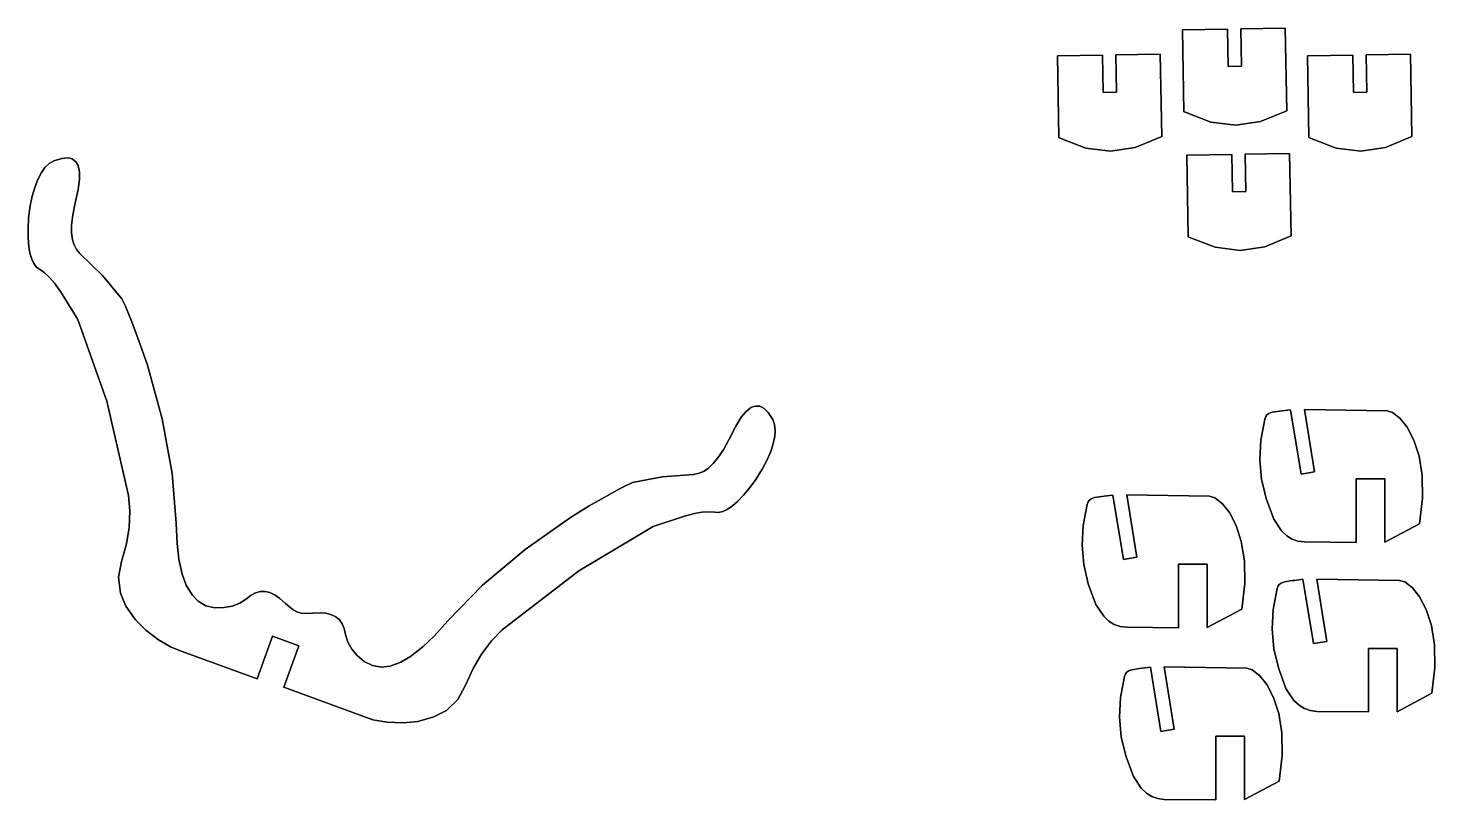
# Model space of a CAD drawing. Extents: x -1 to 600, y 1 to 926.
# Drawn here: x 9.9 to 310.6, y 761.1 to 926 of the extents above; entities that cross this region are included whole.
import ezdxf

# ---------------------------------------------------------------- set-up
doc = ezdxf.new("R2010")
doc.units = 0
doc.layers.add('EXPLORER_DEFAULT', color=253, linetype='CONTINUOUS')

# ---------------------------------------------------------------- blocks, each defined once
blk = doc.blocks.new('A_MODEL_SPACE')
at = {"layer": 'EXPLORER_DEFAULT'}
for p, q in [((266.286804, 925.79187), (256.65448, 925.623962)), ((256.65448, 925.623962), (266.286804, 925.79187)), ((256.65448, 925.623962), (256.933136, 908.158386)), ((256.933136, 908.158386), (256.65448, 925.623962)), ((266.426758, 917.812317), (266.286804, 925.79187)), ((266.286804, 925.79187), (266.426758, 917.812317)), ((278.617706, 926.006287), (269.138153, 925.841064)), ((269.138153, 925.841064), (278.617706, 926.006287)), ((269.138153, 925.841064), (269.278107, 917.862183)), ((269.278107, 917.862183), (269.138153, 925.841064)), ((278.952667, 908.361084), (278.617706, 926.006287)), ((278.617706, 926.006287), (278.952667, 908.361084)), ((239.537933, 920.257629), (229.905594, 920.089722)), ((229.905594, 920.089722), (239.537933, 920.257629)), ((239.677887, 912.278015), (239.537933, 920.257629)), ((239.537933, 920.257629), (239.677887, 912.278015)), ((251.868835, 920.472046), (242.389282, 920.306824)), ((242.389282, 920.306824), (251.868835, 920.472046)), ((242.389282, 920.306824), (242.529221, 912.327942)), ((242.529221, 912.327942), (242.389282, 920.306824)), ((252.203796, 902.826843), (251.868835, 920.472046)), ((251.868835, 920.472046), (252.203796, 902.826843)), ((293.035706, 920.257629), (283.403351, 920.089722)), ((283.403351, 920.089722), (293.035706, 920.257629)), ((293.175659, 912.278015), (293.035706, 920.257629)), ((293.035706, 920.257629), (293.175659, 912.278015)), ((305.366608, 920.472046), (295.887054, 920.306824)), ((295.887054, 920.306824), (305.366608, 920.472046)), ((295.887054, 920.306824), (296.027008, 912.327942)), ((296.027008, 912.327942), (295.887054, 920.306824)), ((305.701569, 902.826843), (305.366608, 920.472046)), ((305.366608, 920.472046), (305.701569, 902.826843)), ((229.905594, 920.089722), (230.18425, 902.624146)), ((230.18425, 902.624146), (229.905594, 920.089722)), ((269.278107, 917.862183), (266.426758, 917.812317)), ((266.426758, 917.812317), (269.278107, 917.862183)), ((283.403351, 920.089722), (283.682007, 902.624146)), ((283.682007, 902.624146), (283.403351, 920.089722)), ((242.529221, 912.327942), (239.677887, 912.278015)), ((239.677887, 912.278015), (242.529221, 912.327942)), ((296.027008, 912.327942), (293.175659, 912.278015)), ((293.175659, 912.278015), (296.027008, 912.327942)), ((273.310547, 906.045776), (278.952667, 908.361084)), ((278.952667, 908.361084), (273.310547, 906.045776)), ((256.933136, 908.158386), (257.053955, 908.127014)), ((257.053955, 908.127014), (256.933136, 908.158386)), ((257.053955, 908.127014), (262.716339, 905.934204)), ((262.716339, 905.934204), (257.053955, 908.127014)), ((262.716339, 905.934204), (268.020325, 905.287415)), ((268.020325, 905.287415), (262.716339, 905.934204)), ((268.020325, 905.287415), (273.310547, 906.045776)), ((273.310547, 906.045776), (268.020325, 905.287415)), ((230.18425, 902.624146), (230.305084, 902.592773)), ((230.305084, 902.592773), (230.18425, 902.624146)), ((230.305084, 902.592773), (235.967468, 900.399963)), ((235.967468, 900.399963), (230.305084, 902.592773)), ((246.561676, 900.511536), (252.203796, 902.826843)), ((252.203796, 902.826843), (246.561676, 900.511536)), ((283.682007, 902.624146), (283.802856, 902.592773)), ((283.802856, 902.592773), (283.682007, 902.624146)), ((283.802856, 902.592773), (289.46524, 900.399963)), ((289.46524, 900.399963), (283.802856, 902.592773)), ((300.059448, 900.511536), (305.701569, 902.826843)), ((305.701569, 902.826843), (300.059448, 900.511536)), ((235.967468, 900.399963), (241.271454, 899.753174)), ((241.271454, 899.753174), (235.967468, 900.399963)), ((241.271454, 899.753174), (246.561676, 900.511536)), ((246.561676, 900.511536), (241.271454, 899.753174)), ((279.5401, 899.257385), (270.060547, 899.092224)), ((270.060547, 899.092224), (279.5401, 899.257385)), ((279.875061, 881.612183), (279.5401, 899.257385)), ((279.5401, 899.257385), (279.875061, 881.612183)), ((289.46524, 900.399963), (294.769226, 899.753174)), ((294.769226, 899.753174), (289.46524, 900.399963)), ((294.769226, 899.753174), (300.059448, 900.511536)), ((300.059448, 900.511536), (294.769226, 899.753174)), ((13.45685, 896.21405), (12.697639, 895.16449)), ((12.697639, 895.16449), (13.45685, 896.21405)), ((14.387859, 897.098022), (13.45685, 896.21405)), ((13.45685, 896.21405), (14.387859, 897.098022)), ((15.336105, 897.66333), (14.387859, 897.098022)), ((14.387859, 897.098022), (15.336105, 897.66333)), ((17.082758, 898.184509), (15.336105, 897.66333)), ((15.336105, 897.66333), (17.082758, 898.184509)), ((18.245525, 898.283264), (17.082758, 898.184509)), ((17.082758, 898.184509), (18.245525, 898.283264)), ((18.82752, 898.20929), (18.245525, 898.283264)), ((18.245525, 898.283264), (18.82752, 898.20929)), ((19.298944, 898.056091), (18.82752, 898.20929)), ((18.82752, 898.20929), (19.298944, 898.056091)), ((20.084835, 897.470886), (19.298944, 898.056091)), ((19.298944, 898.056091), (20.084835, 897.470886)), ((20.561991, 896.634155), (20.084835, 897.470886)), ((20.084835, 897.470886), (20.561991, 896.634155)), ((20.854036, 895.226257), (20.561991, 896.634155)), ((20.561991, 896.634155), (20.854036, 895.226257)), ((267.209198, 899.042969), (257.576843, 898.875122)), ((257.576843, 898.875122), (267.209198, 899.042969)), ((257.576843, 898.875122), (257.855499, 881.409546)), ((257.855499, 881.409546), (257.576843, 898.875122)), ((267.349152, 891.063416), (267.209198, 899.042969)), ((267.209198, 899.042969), (267.349152, 891.063416)), ((270.060547, 899.092224), (270.20047, 891.113342)), ((270.20047, 891.113342), (270.060547, 899.092224)), ((11.934017, 893.695068), (11.341186, 892.141418)), ((11.341186, 892.141418), (11.934017, 893.695068)), ((12.697639, 895.16449), (11.934017, 893.695068)), ((11.934017, 893.695068), (12.697639, 895.16449)), ((20.553125, 891.549377), (20.852018, 893.75238)), ((20.852018, 893.75238), (20.553125, 891.549377)), ((20.852018, 893.75238), (20.854036, 895.226257)), ((20.854036, 895.226257), (20.852018, 893.75238)), ((11.341186, 892.141418), (10.767603, 890.106445)), ((10.767603, 890.106445), (11.341186, 892.141418)), ((19.820984, 888.329102), (20.553125, 891.549377)), ((20.553125, 891.549377), (19.820984, 888.329102)), ((270.20047, 891.113342), (267.349152, 891.063416)), ((267.349152, 891.063416), (270.20047, 891.113342)), ((10.339298, 888.032898), (9.95761, 885.448242)), ((9.95761, 885.448242), (10.339298, 888.032898)), ((10.767603, 890.106445), (10.339298, 888.032898)), ((10.339298, 888.032898), (10.767603, 890.106445)), ((19.420931, 886.096313), (19.820984, 888.329102)), ((19.820984, 888.329102), (19.420931, 886.096313)), ((9.95761, 885.448242), (9.871845, 883.063782)), ((9.871845, 883.063782), (9.95761, 885.448242)), ((19.172848, 883.848022), (19.420931, 886.096313)), ((19.420931, 886.096313), (19.172848, 883.848022)), ((9.871845, 883.063782), (9.896672, 881.189392)), ((9.896672, 881.189392), (9.871845, 883.063782)), ((9.896672, 881.189392), (10.040284, 879.322998)), ((10.040284, 879.322998), (9.896672, 881.189392)), ((19.153915, 882.284546), (19.172848, 883.848022)), ((19.172848, 883.848022), (19.153915, 882.284546)), ((19.337648, 880.801758), (19.153915, 882.284546)), ((19.153915, 882.284546), (19.337648, 880.801758)), ((257.855499, 881.409546), (257.976349, 881.378174)), ((257.976349, 881.378174), (257.855499, 881.409546)), ((257.976349, 881.378174), (263.638733, 879.185303)), ((263.638733, 879.185303), (257.976349, 881.378174)), ((274.232941, 879.296936), (279.875061, 881.612183)), ((279.875061, 881.612183), (274.232941, 879.296936)), ((10.040284, 879.322998), (10.263733, 877.948914)), ((10.263733, 877.948914), (10.040284, 879.322998)), ((19.683727, 879.682312), (19.337648, 880.801758)), ((19.337648, 880.801758), (19.683727, 879.682312)), ((20.1933, 878.746338), (19.683727, 879.682312)), ((19.683727, 879.682312), (20.1933, 878.746338)), ((20.936609, 877.844482), (20.1933, 878.746338)), ((20.1933, 878.746338), (20.936609, 877.844482)), ((263.638733, 879.185303), (268.942719, 878.538574)), ((268.942719, 878.538574), (263.638733, 879.185303)), ((268.942719, 878.538574), (274.232941, 879.296936)), ((274.232941, 879.296936), (268.942719, 878.538574)), ((10.263733, 877.948914), (10.641759, 876.61731)), ((10.641759, 876.61731), (10.263733, 877.948914)), ((10.641759, 876.61731), (11.058792, 875.726807)), ((11.058792, 875.726807), (10.641759, 876.61731)), ((11.058792, 875.726807), (11.652141, 874.966736)), ((11.652141, 874.966736), (11.058792, 875.726807)), ((25.772705, 873.177124), (20.936609, 877.844482)), ((20.936609, 877.844482), (25.772705, 873.177124)), ((11.652141, 874.966736), (12.28185, 874.52301)), ((12.28185, 874.52301), (11.652141, 874.966736)), ((12.28185, 874.52301), (13.243771, 873.857727)), ((13.243771, 873.857727), (12.28185, 874.52301)), ((13.243771, 873.857727), (14.429614, 872.743896)), ((14.429614, 872.743896), (13.243771, 873.857727)), ((14.429614, 872.743896), (15.493428, 871.502808)), ((15.493428, 871.502808), (14.429614, 872.743896)), ((29.882565, 868.185791), (25.772705, 873.177124)), ((25.772705, 873.177124), (29.882565, 868.185791)), ((15.493428, 871.502808), (16.762852, 869.755188)), ((16.762852, 869.755188), (15.493428, 871.502808)), ((16.762852, 869.755188), (20.528498, 863.760559)), ((20.528498, 863.760559), (16.762852, 869.755188)), ((30.053782, 867.90686), (29.882565, 868.185791)), ((29.882565, 868.185791), (30.053782, 867.90686)), ((30.66935, 866.576111), (30.053782, 867.90686)), ((30.053782, 867.90686), (30.66935, 866.576111)), ((31.252254, 865.200684), (30.66935, 866.576111)), ((30.66935, 866.576111), (31.252254, 865.200684)), ((20.528498, 863.760559), (26.714264, 846.345703)), ((26.714264, 846.345703), (20.528498, 863.760559)), ((32.044483, 863.229004), (31.252254, 865.200684)), ((31.252254, 865.200684), (32.044483, 863.229004)), ((33.846771, 858.429871), (32.044483, 863.229004)), ((32.044483, 863.229004), (33.846771, 858.429871)), ((35.354172, 853.995728), (33.846771, 858.429871)), ((33.846771, 858.429871), (35.354172, 853.995728)), ((38.521755, 842.532288), (35.354172, 853.995728)), ((35.354172, 853.995728), (38.521755, 842.532288)), ((26.714264, 846.345703), (31.325787, 826.188599)), ((31.325787, 826.188599), (26.714264, 846.345703)), ((165.293869, 845.268188), (164.393188, 844.926819)), ((164.393188, 844.926819), (165.293869, 845.268188)), ((166.272491, 845.219055), (165.293869, 845.268188)), ((165.293869, 845.268188), (166.272491, 845.219055)), ((166.733521, 845.036987), (166.272491, 845.219055)), ((166.272491, 845.219055), (166.733521, 845.036987)), ((167.229416, 844.72345), (166.733521, 845.036987)), ((166.733521, 845.036987), (167.229416, 844.72345)), ((40.660667, 830.847412), (38.521755, 842.532288)), ((38.521755, 842.532288), (40.660667, 830.847412)), ((162.334702, 842.889343), (161.162491, 841.000244)), ((161.162491, 841.000244), (162.334702, 842.889343)), ((163.271576, 844.0271), (162.334702, 842.889343)), ((162.334702, 842.889343), (163.271576, 844.0271)), ((164.393188, 844.926819), (163.271576, 844.0271)), ((163.271576, 844.0271), (164.393188, 844.926819)), ((168.063156, 843.906982), (167.229416, 844.72345)), ((167.229416, 844.72345), (168.063156, 843.906982)), ((169.078171, 842.393005), (168.063156, 843.906982)), ((168.063156, 843.906982), (169.078171, 842.393005)), ((169.449432, 841.353333), (169.078171, 842.393005)), ((169.078171, 842.393005), (169.449432, 841.353333)), ((274.251495, 842.46991), (273.400055, 838.001038)), ((273.400055, 838.001038), (274.251495, 842.46991)), ((274.474701, 843.041565), (274.251495, 842.46991)), ((274.251495, 842.46991), (274.474701, 843.041565)), ((274.701447, 843.362305), (274.474701, 843.041565)), ((274.474701, 843.041565), (274.701447, 843.362305)), ((275.10553, 843.661499), (274.701447, 843.362305)), ((274.701447, 843.362305), (275.10553, 843.661499)), ((275.843475, 843.93927), (275.10553, 843.661499)), ((275.10553, 843.661499), (275.843475, 843.93927)), ((277.428223, 844.187317), (275.843475, 843.93927)), ((275.843475, 843.93927), (277.428223, 844.187317)), ((277.920593, 844.230042), (277.428223, 844.187317)), ((277.428223, 844.187317), (277.920593, 844.230042)), ((279.768463, 844.457092), (277.920593, 844.230042)), ((277.920593, 844.230042), (279.768463, 844.457092)), ((282.002808, 830.719238), (279.768463, 844.457092)), ((279.768463, 844.457092), (282.002808, 830.719238)), ((300.406586, 844.239746), (282.727997, 844.519226)), ((282.727997, 844.519226), (300.406586, 844.239746)), ((282.727997, 844.519226), (284.880219, 831.196472)), ((284.880219, 831.196472), (282.727997, 844.519226)), ((301.521454, 843.925781), (300.406586, 844.239746)), ((300.406586, 844.239746), (301.521454, 843.925781)), ((303.176758, 842.636658), (301.521454, 843.925781)), ((301.521454, 843.925781), (303.176758, 842.636658)), ((304.665192, 840.745361), (303.176758, 842.636658)), ((303.176758, 842.636658), (304.665192, 840.745361)), ((161.162491, 841.000244), (159.676636, 838.050903)), ((159.676636, 838.050903), (161.162491, 841.000244)), ((169.604477, 840.078918), (169.449432, 841.353333)), ((169.449432, 841.353333), (169.604477, 840.078918)), ((169.521652, 838.786194), (169.604477, 840.078918)), ((169.604477, 840.078918), (169.521652, 838.786194)), ((306.087585, 838.009216), (304.665192, 840.745361)), ((304.665192, 840.745361), (306.087585, 838.009216)), ((158.563477, 836.074463), (157.323273, 834.182922)), ((157.323273, 834.182922), (158.563477, 836.074463)), ((159.676636, 838.050903), (158.563477, 836.074463)), ((158.563477, 836.074463), (159.676636, 838.050903)), ((168.642776, 835.591431), (169.174881, 837.166931)), ((169.174881, 837.166931), (168.642776, 835.591431)), ((169.174881, 837.166931), (169.521652, 838.786194)), ((169.521652, 838.786194), (169.174881, 837.166931)), ((273.400055, 838.001038), (273.172363, 833.806946)), ((273.172363, 833.806946), (273.400055, 838.001038)), ((307.209808, 834.567993), (306.087585, 838.009216)), ((306.087585, 838.009216), (307.209808, 834.567993)), ((157.323273, 834.182922), (156.342377, 832.96521)), ((156.342377, 832.96521), (157.323273, 834.182922)), ((166.799408, 831.785461), (167.789398, 833.657043)), ((167.789398, 833.657043), (166.799408, 831.785461)), ((167.789398, 833.657043), (168.642776, 835.591431)), ((168.642776, 835.591431), (167.789398, 833.657043)), ((273.172363, 833.806946), (273.542084, 829.627441)), ((273.542084, 829.627441), (273.172363, 833.806946)), ((307.879791, 830.463318), (307.209808, 834.567993)), ((307.209808, 834.567993), (307.879791, 830.463318)), ((41.530399, 820.232666), (40.660667, 830.847412)), ((40.660667, 830.847412), (41.530399, 820.232666)), ((145.439819, 830.156738), (139.092651, 828.924683)), ((139.092651, 828.924683), (145.439819, 830.156738)), ((152.140701, 830.676514), (145.439819, 830.156738)), ((145.439819, 830.156738), (152.140701, 830.676514)), ((153.288101, 830.898682), (152.140701, 830.676514)), ((152.140701, 830.676514), (153.288101, 830.898682)), ((154.276962, 831.295959), (153.288101, 830.898682)), ((153.288101, 830.898682), (154.276962, 831.295959)), ((155.256607, 831.938843), (154.276962, 831.295959)), ((154.276962, 831.295959), (155.256607, 831.938843)), ((156.342377, 832.96521), (155.256607, 831.938843)), ((155.256607, 831.938843), (156.342377, 832.96521)), ((165.448013, 829.549377), (166.799408, 831.785461)), ((166.799408, 831.785461), (165.448013, 829.549377)), ((284.880219, 831.196472), (282.002808, 830.719238)), ((282.002808, 830.719238), (284.880219, 831.196472)), ((307.962097, 825.611572), (307.879791, 830.463318)), ((307.879791, 830.463318), (307.962097, 825.611572)), ((136.135834, 827.494995), (134.269562, 826.479065)), ((134.269562, 826.479065), (136.135834, 827.494995)), ((137.461075, 828.184448), (136.135834, 827.494995)), ((136.135834, 827.494995), (137.461075, 828.184448)), ((138.783035, 828.818665), (137.461075, 828.184448)), ((137.461075, 828.184448), (138.783035, 828.818665)), ((139.092651, 828.924683), (138.783035, 828.818665)), ((138.783035, 828.818665), (139.092651, 828.924683)), ((162.783356, 826.226562), (163.995956, 827.656067)), ((163.995956, 827.656067), (162.783356, 826.226562)), ((163.995956, 827.656067), (165.448013, 829.549377)), ((165.448013, 829.549377), (163.995956, 827.656067)), ((273.542084, 829.627441), (274.512878, 825.553894)), ((274.512878, 825.553894), (273.542084, 829.627441)), ((293.781677, 816.130127), (293.774414, 829.710327)), ((293.774414, 829.710327), (293.781677, 816.130127)), ((293.774414, 829.710327), (299.927002, 829.699463)), ((299.927002, 829.699463), (293.774414, 829.710327)), ((299.927002, 829.699463), (299.921844, 816.173401)), ((299.921844, 816.173401), (299.927002, 829.699463)), ((31.325787, 826.188599), (31.621058, 822.875427)), ((31.621058, 822.875427), (31.325787, 826.188599)), ((134.269562, 826.479065), (129.824142, 823.925964)), ((129.824142, 823.925964), (134.269562, 826.479065)), ((160.437073, 823.961548), (161.484283, 824.878845)), ((161.484283, 824.878845), (160.437073, 823.961548)), ((161.484283, 824.878845), (162.783356, 826.226562)), ((162.783356, 826.226562), (161.484283, 824.878845)), ((236.253891, 824.231018), (235.402466, 819.762207)), ((235.402466, 819.762207), (236.253891, 824.231018)), ((236.477112, 824.802734), (236.253891, 824.231018)), ((236.253891, 824.231018), (236.477112, 824.802734)), ((236.703857, 825.123413), (236.477112, 824.802734)), ((236.477112, 824.802734), (236.703857, 825.123413)), ((237.107925, 825.422668), (236.703857, 825.123413)), ((236.703857, 825.123413), (237.107925, 825.422668)), ((237.845886, 825.700439), (237.107925, 825.422668)), ((237.107925, 825.422668), (237.845886, 825.700439)), ((239.430634, 825.948486), (237.845886, 825.700439)), ((237.845886, 825.700439), (239.430634, 825.948486)), ((239.923004, 825.991211), (239.430634, 825.948486)), ((239.430634, 825.948486), (239.923004, 825.991211)), ((241.770874, 826.218262), (239.923004, 825.991211)), ((239.923004, 825.991211), (241.770874, 826.218262)), ((244.005219, 812.480408), (241.770874, 826.218262)), ((241.770874, 826.218262), (244.005219, 812.480408)), ((262.408997, 826.000854), (244.730392, 826.280334)), ((244.730392, 826.280334), (262.408997, 826.000854)), ((244.730392, 826.280334), (246.882614, 812.957642)), ((246.882614, 812.957642), (244.730392, 826.280334)), ((263.523865, 825.68689), (262.408997, 826.000854)), ((262.408997, 826.000854), (263.523865, 825.68689)), ((265.179138, 824.397766), (263.523865, 825.68689)), ((263.523865, 825.68689), (265.179138, 824.397766)), ((266.667603, 822.506531), (265.179138, 824.397766)), ((265.179138, 824.397766), (266.667603, 822.506531)), ((274.512878, 825.553894), (276.137451, 821.138306)), ((276.137451, 821.138306), (274.512878, 825.553894)), ((307.294098, 820.104736), (307.962097, 825.611572)), ((307.962097, 825.611572), (307.294098, 820.104736)), ((31.621058, 822.875427), (31.475641, 819.34668)), ((31.475641, 819.34668), (31.621058, 822.875427)), ((125.838501, 821.466553), (116.097092, 814.643921)), ((116.097092, 814.643921), (125.838501, 821.466553)), ((129.824142, 823.925964), (125.838501, 821.466553)), ((125.838501, 821.466553), (129.824142, 823.925964)), ((143.487991, 819.55658), (150.208557, 821.781433)), ((150.208557, 821.781433), (143.487991, 819.55658)), ((150.208557, 821.781433), (152.300125, 822.32074)), ((152.300125, 822.32074), (150.208557, 821.781433)), ((152.300125, 822.32074), (153.910675, 822.600403)), ((153.910675, 822.600403), (152.300125, 822.32074)), ((153.910675, 822.600403), (155.534271, 822.704285)), ((155.534271, 822.704285), (153.910675, 822.600403)), ((155.534271, 822.704285), (156.6996, 822.604797)), ((156.6996, 822.604797), (155.534271, 822.704285)), ((156.6996, 822.604797), (157.467697, 822.546021)), ((157.467697, 822.546021), (156.6996, 822.604797)), ((157.467697, 822.546021), (158.409149, 822.754272)), ((158.409149, 822.754272), (157.467697, 822.546021)), ((158.409149, 822.754272), (159.297729, 823.175415)), ((159.297729, 823.175415), (158.409149, 822.754272)), ((159.297729, 823.175415), (160.437073, 823.961548)), ((160.437073, 823.961548), (159.297729, 823.175415)), ((268.089996, 819.770386), (266.667603, 822.506531)), ((266.667603, 822.506531), (268.089996, 819.770386)), ((276.137451, 821.138306), (277.809204, 818.603271)), ((277.809204, 818.603271), (276.137451, 821.138306)), ((31.475641, 819.34668), (30.905127, 815.855713)), ((30.905127, 815.855713), (31.475641, 819.34668)), ((41.717705, 815.902649), (41.530399, 820.232666)), ((41.530399, 820.232666), (41.717705, 815.902649)), ((127.629906, 810.066467), (143.487991, 819.55658)), ((143.487991, 819.55658), (127.629906, 810.066467)), ((235.402466, 819.762207), (235.174759, 815.568115)), ((235.174759, 815.568115), (235.402466, 819.762207)), ((269.212219, 816.329163), (268.089996, 819.770386)), ((268.089996, 819.770386), (269.212219, 816.329163)), ((277.809204, 818.603271), (278.925049, 817.555176)), ((278.925049, 817.555176), (277.809204, 818.603271)), ((299.921844, 816.173401), (307.294098, 820.104736)), ((307.294098, 820.104736), (299.921844, 816.173401)), ((30.905127, 815.855713), (29.846243, 812.050537)), ((29.846243, 812.050537), (30.905127, 815.855713)), ((42.112537, 812.590698), (41.717705, 815.902649)), ((41.717705, 815.902649), (42.112537, 812.590698)), ((235.174759, 815.568115), (235.544495, 811.388611)), ((235.544495, 811.388611), (235.174759, 815.568115)), ((269.882202, 812.224487), (269.212219, 816.329163)), ((269.212219, 816.329163), (269.882202, 812.224487)), ((278.925049, 817.555176), (280.068604, 816.847534)), ((280.068604, 816.847534), (278.925049, 817.555176)), ((280.068604, 816.847534), (281.335052, 816.40509)), ((281.335052, 816.40509), (280.068604, 816.847534)), ((281.335052, 816.40509), (282.735504, 816.23822)), ((282.735504, 816.23822), (281.335052, 816.40509)), ((282.735504, 816.23822), (293.781677, 816.130127)), ((293.781677, 816.130127), (282.735504, 816.23822)), ((29.846243, 812.050537), (29.194498, 808.680359)), ((29.194498, 808.680359), (29.846243, 812.050537)), ((42.831005, 809.346008), (42.112537, 812.590698)), ((42.112537, 812.590698), (42.831005, 809.346008)), ((116.097092, 814.643921), (107.007851, 806.995544)), ((107.007851, 806.995544), (116.097092, 814.643921)), ((246.882614, 812.957642), (244.005219, 812.480408)), ((244.005219, 812.480408), (246.882614, 812.957642)), ((269.964508, 807.372742), (269.882202, 812.224487)), ((269.882202, 812.224487), (269.964508, 807.372742)), ((43.677742, 807.03363), (42.831005, 809.346008)), ((42.831005, 809.346008), (43.677742, 807.03363)), ((111.239677, 797.459534), (127.629906, 810.066467)), ((127.629906, 810.066467), (111.239677, 797.459534)), ((235.544495, 811.388611), (236.515274, 807.315063)), ((236.515274, 807.315063), (235.544495, 811.388611)), ((255.784088, 797.891296), (255.77681, 811.471436)), ((255.77681, 811.471436), (255.784088, 797.891296)), ((255.77681, 811.471436), (261.929382, 811.460632)), ((261.929382, 811.460632), (255.77681, 811.471436)), ((261.929382, 811.460632), (261.924255, 797.93457)), ((261.924255, 797.93457), (261.929382, 811.460632)), ((29.194498, 808.680359), (29.592802, 805.311279)), ((29.592802, 805.311279), (29.194498, 808.680359)), ((44.908695, 804.934265), (43.677742, 807.03363)), ((43.677742, 807.03363), (44.908695, 804.934265)), ((107.007851, 806.995544), (99.578659, 799.364258)), ((99.578659, 799.364258), (107.007851, 806.995544)), ((236.515274, 807.315063), (238.139862, 802.899475)), ((238.139862, 802.899475), (236.515274, 807.315063)), ((269.296478, 801.865906), (269.964508, 807.372742)), ((269.964508, 807.372742), (269.296478, 801.865906)), ((276.886078, 806.265503), (276.034668, 801.796692)), ((276.034668, 801.796692), (276.886078, 806.265503)), ((277.109314, 806.837219), (276.886078, 806.265503)), ((276.886078, 806.265503), (277.109314, 806.837219)), ((277.336029, 807.157898), (277.109314, 806.837219)), ((277.109314, 806.837219), (277.336029, 807.157898)), ((277.740112, 807.457153), (277.336029, 807.157898)), ((277.336029, 807.157898), (277.740112, 807.457153)), ((278.478058, 807.734924), (277.740112, 807.457153)), ((277.740112, 807.457153), (278.478058, 807.734924)), ((280.062805, 807.982971), (278.478058, 807.734924)), ((278.478058, 807.734924), (280.062805, 807.982971)), ((280.555176, 808.025696), (280.062805, 807.982971)), ((280.062805, 807.982971), (280.555176, 808.025696)), ((282.403046, 808.252747), (280.555176, 808.025696)), ((280.555176, 808.025696), (282.403046, 808.252747)), ((284.63739, 794.514893), (282.403046, 808.252747)), ((282.403046, 808.252747), (284.63739, 794.514893)), ((303.041168, 808.035339), (285.362579, 808.314819)), ((285.362579, 808.314819), (303.041168, 808.035339)), ((285.362579, 808.314819), (287.514801, 794.992126)), ((287.514801, 794.992126), (285.362579, 808.314819)), ((304.156036, 807.721375), (303.041168, 808.035339)), ((303.041168, 808.035339), (304.156036, 807.721375)), ((305.81134, 806.432251), (304.156036, 807.721375)), ((304.156036, 807.721375), (305.81134, 806.432251)), ((307.299774, 804.541016), (305.81134, 806.432251)), ((305.81134, 806.432251), (307.299774, 804.541016)), ((29.592802, 805.311279), (30.741894, 802.532837)), ((30.741894, 802.532837), (29.592802, 805.311279)), ((46.226017, 803.561523), (44.908695, 804.934265)), ((44.908695, 804.934265), (46.226017, 803.561523)), ((47.854877, 802.619629), (46.226017, 803.561523)), ((46.226017, 803.561523), (47.854877, 802.619629)), ((55.117371, 803.14624), (53.500561, 802.515991)), ((53.500561, 802.515991), (55.117371, 803.14624)), ((56.545898, 804.067993), (55.117371, 803.14624)), ((55.117371, 803.14624), (56.545898, 804.067993)), ((57.568169, 804.894592), (56.545898, 804.067993)), ((56.545898, 804.067993), (57.568169, 804.894592)), ((58.506626, 805.391907), (57.568169, 804.894592)), ((57.568169, 804.894592), (58.506626, 805.391907)), ((59.525028, 805.660706), (58.506626, 805.391907)), ((58.506626, 805.391907), (59.525028, 805.660706)), ((60.549545, 805.670288), (59.525028, 805.660706)), ((59.525028, 805.660706), (60.549545, 805.670288)), ((61.552773, 805.433716), (60.549545, 805.670288)), ((60.549545, 805.670288), (61.552773, 805.433716)), ((62.674664, 804.903137), (61.552773, 805.433716)), ((61.552773, 805.433716), (62.674664, 804.903137)), ((63.698776, 804.183838), (62.674664, 804.903137)), ((62.674664, 804.903137), (63.698776, 804.183838)), ((64.881973, 803.090515), (63.698776, 804.183838)), ((63.698776, 804.183838), (64.881973, 803.090515)), ((66.496117, 801.707336), (64.881973, 803.090515)), ((64.881973, 803.090515), (66.496117, 801.707336)), ((308.722168, 801.804871), (307.299774, 804.541016)), ((307.299774, 804.541016), (308.722168, 801.804871)), ((30.741894, 802.532837), (32.800663, 799.594727)), ((32.800663, 799.594727), (30.741894, 802.532837)), ((49.757359, 802.174377), (47.854877, 802.619629)), ((47.854877, 802.619629), (49.757359, 802.174377)), ((51.786869, 802.201477), (49.757359, 802.174377)), ((49.757359, 802.174377), (51.786869, 802.201477)), ((53.500561, 802.515991), (51.786869, 802.201477)), ((51.786869, 802.201477), (53.500561, 802.515991)), ((67.427406, 801.206604), (66.496117, 801.707336)), ((66.496117, 801.707336), (67.427406, 801.206604)), ((68.49102, 800.985962), (67.427406, 801.206604)), ((67.427406, 801.206604), (68.49102, 800.985962)), ((70.657608, 801.01416), (68.49102, 800.985962)), ((68.49102, 800.985962), (70.657608, 801.01416)), ((72.266121, 801.103882), (70.657608, 801.01416)), ((70.657608, 801.01416), (72.266121, 801.103882)), ((73.513802, 801.00647), (72.266121, 801.103882)), ((72.266121, 801.103882), (73.513802, 801.00647)), ((74.716705, 800.701233), (73.513802, 801.00647)), ((73.513802, 801.00647), (74.716705, 800.701233)), ((75.640923, 800.244934), (74.716705, 800.701233)), ((74.716705, 800.701233), (75.640923, 800.244934)), ((76.424828, 799.585205), (75.640923, 800.244934)), ((75.640923, 800.244934), (76.424828, 799.585205)), ((238.139862, 802.899475), (239.8116, 800.364441)), ((239.8116, 800.364441), (238.139862, 802.899475)), ((239.8116, 800.364441), (240.927429, 799.316284)), ((240.927429, 799.316284), (239.8116, 800.364441)), ((261.924255, 797.93457), (269.296478, 801.865906)), ((269.296478, 801.865906), (261.924255, 797.93457)), ((276.034668, 801.796692), (275.806946, 797.6026)), ((275.806946, 797.6026), (276.034668, 801.796692)), ((309.844421, 798.363647), (308.722168, 801.804871)), ((308.722168, 801.804871), (309.844421, 798.363647)), ((32.800663, 799.594727), (35.018974, 797.370605)), ((35.018974, 797.370605), (32.800663, 799.594727)), ((35.018974, 797.370605), (37.761208, 795.299377)), ((37.761208, 795.299377), (35.018974, 797.370605)), ((77.038971, 798.729492), (76.424828, 799.585205)), ((76.424828, 799.585205), (77.038971, 798.729492)), ((77.445984, 797.748474), (77.038971, 798.729492)), ((77.038971, 798.729492), (77.445984, 797.748474)), ((77.707954, 796.460205), (77.445984, 797.748474)), ((77.445984, 797.748474), (77.707954, 796.460205)), ((99.578659, 799.364258), (96.677277, 796.144653)), ((96.677277, 796.144653), (99.578659, 799.364258)), ((108.902458, 795.092712), (111.239677, 797.459534)), ((111.239677, 797.459534), (108.902458, 795.092712)), ((240.927429, 799.316284), (242.071014, 798.608704)), ((242.071014, 798.608704), (240.927429, 799.316284)), ((242.071014, 798.608704), (243.337448, 798.16626)), ((243.337448, 798.16626), (242.071014, 798.608704)), ((243.337448, 798.16626), (244.7379, 797.99939)), ((244.7379, 797.99939), (243.337448, 798.16626)), ((244.7379, 797.99939), (255.784088, 797.891296)), ((255.784088, 797.891296), (244.7379, 797.99939)), ((275.806946, 797.6026), (276.176697, 793.423096)), ((276.176697, 793.423096), (275.806946, 797.6026)), ((310.514374, 794.258972), (309.844421, 798.363647)), ((309.844421, 798.363647), (310.514374, 794.258972)), ((37.761208, 795.299377), (40.438213, 793.767578)), ((40.438213, 793.767578), (37.761208, 795.299377)), ((58.798111, 787.002563), (62.112061, 796.103394)), ((62.112061, 796.103394), (58.798111, 787.002563)), ((62.112061, 796.103394), (67.750885, 794.0755)), ((67.750885, 794.0755), (62.112061, 796.103394)), ((67.750885, 794.0755), (64.520859, 785.205261)), ((64.520859, 785.205261), (67.750885, 794.0755)), ((78.222588, 794.839905), (77.707954, 796.460205)), ((77.707954, 796.460205), (78.222588, 794.839905)), ((79.068047, 793.324463), (78.222588, 794.839905)), ((78.222588, 794.839905), (79.068047, 793.324463)), ((96.677277, 796.144653), (94.264053, 793.842224)), ((94.264053, 793.842224), (96.677277, 796.144653)), ((106.767807, 792.279114), (108.902458, 795.092712)), ((108.902458, 795.092712), (106.767807, 792.279114)), ((287.514801, 794.992126), (284.63739, 794.514893)), ((284.63739, 794.514893), (287.514801, 794.992126)), ((310.59668, 789.407227), (310.514374, 794.258972)), ((310.514374, 794.258972), (310.59668, 789.407227)), ((40.438213, 793.767578), (42.765816, 792.823853)), ((42.765816, 792.823853), (40.438213, 793.767578)), ((42.765816, 792.823853), (58.798111, 787.002563)), ((58.798111, 787.002563), (42.765816, 792.823853)), ((80.189209, 791.990784), (79.068047, 793.324463)), ((79.068047, 793.324463), (80.189209, 791.990784)), ((81.736916, 790.677673), (80.189209, 791.990784)), ((80.189209, 791.990784), (81.736916, 790.677673)), ((91.644112, 791.797668), (89.51889, 790.553772)), ((89.51889, 790.553772), (91.644112, 791.797668)), ((94.264053, 793.842224), (91.644112, 791.797668)), ((91.644112, 791.797668), (94.264053, 793.842224)), ((104.984985, 789.223999), (106.767807, 792.279114)), ((106.767807, 792.279114), (104.984985, 789.223999)), ((276.176697, 793.423096), (277.147461, 789.349548)), ((277.147461, 789.349548), (276.176697, 793.423096)), ((296.41626, 779.925781), (296.408997, 793.50592)), ((296.408997, 793.50592), (296.41626, 779.925781)), ((296.408997, 793.50592), (302.561584, 793.495117)), ((302.561584, 793.495117), (296.408997, 793.50592)), ((302.561584, 793.495117), (302.556427, 779.968994)), ((302.556427, 779.968994), (302.561584, 793.495117)), ((83.487411, 789.809692), (81.736916, 790.677673)), ((81.736916, 790.677673), (83.487411, 789.809692)), ((85.343178, 789.498901), (83.487411, 789.809692)), ((83.487411, 789.809692), (85.343178, 789.498901)), ((87.232979, 789.718628), (85.343178, 789.498901)), ((85.343178, 789.498901), (87.232979, 789.718628)), ((89.51889, 790.553772), (87.232979, 789.718628)), ((87.232979, 789.718628), (89.51889, 790.553772)), ((103.378677, 785.615601), (104.984985, 789.223999)), ((104.984985, 789.223999), (103.378677, 785.615601)), ((244.481857, 788.051697), (244.258636, 787.480042)), ((244.258636, 787.480042), (244.481857, 788.051697)), ((244.708588, 788.372437), (244.481857, 788.051697)), ((244.481857, 788.051697), (244.708588, 788.372437)), ((245.112671, 788.671631), (244.708588, 788.372437)), ((244.708588, 788.372437), (245.112671, 788.671631)), ((245.850632, 788.949402), (245.112671, 788.671631)), ((245.112671, 788.671631), (245.850632, 788.949402)), ((247.435379, 789.197449), (245.850632, 788.949402)), ((245.850632, 788.949402), (247.435379, 789.197449)), ((247.927734, 789.240173), (247.435379, 789.197449)), ((247.435379, 789.197449), (247.927734, 789.240173)), ((249.77562, 789.467224), (247.927734, 789.240173)), ((247.927734, 789.240173), (249.77562, 789.467224)), ((252.009964, 775.72937), (249.77562, 789.467224)), ((249.77562, 789.467224), (252.009964, 775.72937)), ((270.413727, 789.249878), (252.735138, 789.529358)), ((252.735138, 789.529358), (270.413727, 789.249878)), ((252.735138, 789.529358), (254.88736, 776.206604)), ((254.88736, 776.206604), (252.735138, 789.529358)), ((271.528595, 788.935913), (270.413727, 789.249878)), ((270.413727, 789.249878), (271.528595, 788.935913)), ((273.183899, 787.64679), (271.528595, 788.935913)), ((271.528595, 788.935913), (273.183899, 787.64679)), ((277.147461, 789.349548), (278.772034, 784.93396)), ((278.772034, 784.93396), (277.147461, 789.349548)), ((309.92868, 783.900391), (310.59668, 789.407227)), ((310.59668, 789.407227), (309.92868, 783.900391)), ((64.520859, 785.205261), (83.570229, 778.261597)), ((83.570229, 778.261597), (64.520859, 785.205261)), ((101.735405, 782.601868), (103.378677, 785.615601)), ((103.378677, 785.615601), (101.735405, 782.601868)), ((244.258636, 787.480042), (243.407211, 783.011169)), ((243.407211, 783.011169), (244.258636, 787.480042)), ((274.672333, 785.755554), (273.183899, 787.64679)), ((273.183899, 787.64679), (274.672333, 785.755554)), ((276.094727, 783.019348), (274.672333, 785.755554)), ((274.672333, 785.755554), (276.094727, 783.019348)), ((278.772034, 784.93396), (280.443787, 782.398926)), ((280.443787, 782.398926), (278.772034, 784.93396)), ((99.28315, 780.257568), (101.735405, 782.601868)), ((101.735405, 782.601868), (99.28315, 780.257568)), ((243.407211, 783.011169), (243.179504, 778.817139)), ((243.179504, 778.817139), (243.407211, 783.011169)), ((277.21698, 779.578125), (276.094727, 783.019348)), ((276.094727, 783.019348), (277.21698, 779.578125)), ((280.443787, 782.398926), (281.559631, 781.350769)), ((281.559631, 781.350769), (280.443787, 782.398926)), ((302.556427, 779.968994), (309.92868, 783.900391)), ((309.92868, 783.900391), (302.556427, 779.968994)), ((96.628021, 778.846741), (99.28315, 780.257568)), ((99.28315, 780.257568), (96.628021, 778.846741)), ((277.886963, 775.47345), (277.21698, 779.578125)), ((277.21698, 779.578125), (277.886963, 775.47345)), ((281.559631, 781.350769), (282.703186, 780.643188)), ((282.703186, 780.643188), (281.559631, 781.350769)), ((282.703186, 780.643188), (283.969635, 780.200745)), ((283.969635, 780.200745), (282.703186, 780.643188)), ((283.969635, 780.200745), (285.370087, 780.033813)), ((285.370087, 780.033813), (283.969635, 780.200745)), ((285.370087, 780.033813), (296.41626, 779.925781)), ((296.41626, 779.925781), (285.370087, 780.033813)), ((83.570229, 778.261597), (86.609787, 777.738281)), ((86.609787, 777.738281), (83.570229, 778.261597)), ((86.609787, 777.738281), (90.043083, 777.589417)), ((90.043083, 777.589417), (86.609787, 777.738281)), ((90.043083, 777.589417), (93.169754, 777.891968)), ((93.169754, 777.891968), (90.043083, 777.589417)), ((93.169754, 777.891968), (96.628021, 778.846741)), ((96.628021, 778.846741), (93.169754, 777.891968)), ((243.179504, 778.817139), (243.54924, 774.637573)), ((243.54924, 774.637573), (243.179504, 778.817139)), ((254.88736, 776.206604), (252.009964, 775.72937)), ((252.009964, 775.72937), (254.88736, 776.206604)), ((243.54924, 774.637573), (244.520004, 770.564026)), ((244.520004, 770.564026), (243.54924, 774.637573)), ((263.788849, 761.140259), (263.781555, 774.720459)), ((263.781555, 774.720459), (263.788849, 761.140259)), ((263.781555, 774.720459), (269.934143, 774.709595)), ((269.934143, 774.709595), (263.781555, 774.720459)), ((269.934143, 774.709595), (269.928986, 761.183533)), ((269.928986, 761.183533), (269.934143, 774.709595)), ((277.969238, 770.621704), (277.886963, 775.47345)), ((277.886963, 775.47345), (277.969238, 770.621704)), ((244.520004, 770.564026), (246.144592, 766.148438)), ((246.144592, 766.148438), (244.520004, 770.564026)), ((277.301239, 765.114868), (277.969238, 770.621704)), ((277.969238, 770.621704), (277.301239, 765.114868)), ((246.144592, 766.148438), (247.816345, 763.613403)), ((247.816345, 763.613403), (246.144592, 766.148438)), ((269.928986, 761.183533), (277.301239, 765.114868)), ((277.301239, 765.114868), (269.928986, 761.183533)), ((247.816345, 763.613403), (248.932175, 762.565308)), ((248.932175, 762.565308), (247.816345, 763.613403)), ((248.932175, 762.565308), (250.07576, 761.857666)), ((250.07576, 761.857666), (248.932175, 762.565308)), ((250.07576, 761.857666), (251.342194, 761.415222)), ((251.342194, 761.415222), (250.07576, 761.857666)), ((251.342194, 761.415222), (252.742645, 761.248352)), ((252.742645, 761.248352), (251.342194, 761.415222)), ((252.742645, 761.248352), (263.788849, 761.140259)), ((263.788849, 761.140259), (252.742645, 761.248352))]:
    blk.add_line(p, q, dxfattribs=at)

msp = doc.modelspace()

# ---------------------------------------------------------------- block references
at = {"layer": 'EXPLORER_DEFAULT'}
msp.add_blockref('A_MODEL_SPACE', (0, 0), dxfattribs=at)

doc.saveas('drawing.dxf')
